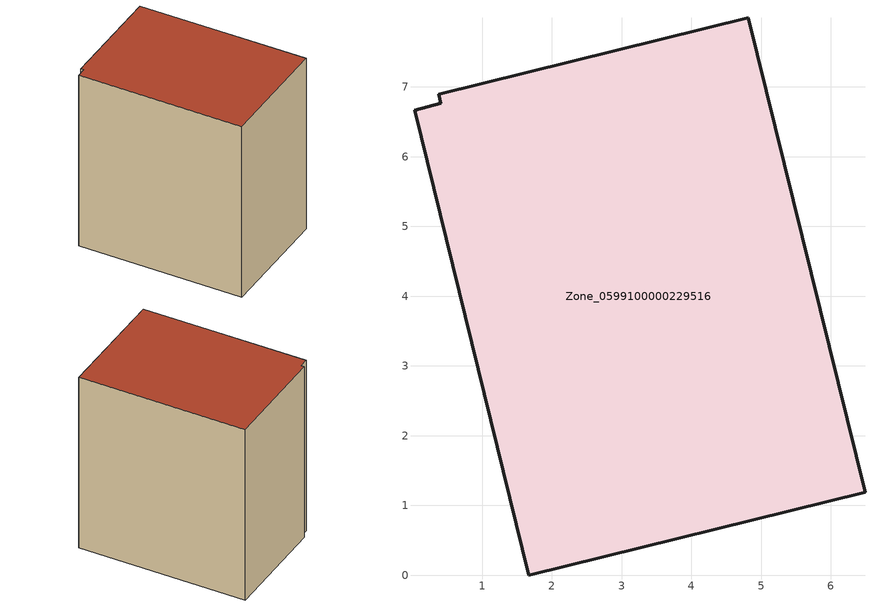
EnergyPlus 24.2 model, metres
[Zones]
Zone_0599100000229516
 floor ground (C_G): 0.03,6.67 0.41,6.77 0.38,6.89 4.82,7.99 6.49,1.19 1.67,0 z0
 wall outside (C_F): 6.49,1.19 4.82,7.99 0.38,6.89 0.41,6.77 0.03,6.67 1.67,0 6.49,1.19 z0:7.7
 roof outside (C_R): 0.41,6.77 0.03,6.67 1.67,0 6.49,1.19 4.82,7.99 0.38,6.89 z7.7
[BUILDING]
Pand.0599100000229516: North Axis=0; Terrain=City; Loads Convergence Tolerance Value=0.04; Temperature Convergence Tolerance Value=0.4; Solar Distribution=FullExterior; Maximum Number of Warmup Days=25; Minimum Number of Warmup Days=1
[Site:Location]
Rotterdam.The.Hague.AP_ZH_NLD Design_Conditions: Latitude=51.96; Longitude=4.45; Time Zone=1; Elevation=-4.5
[SITE:GROUNDTEMPERATURE:BUILDINGSURFACE]
18, 18, 18, 18, 18, 18, 18, 18, 18, 18, 18, 18
[MATERIAL] Thermal Absorptance=0.9; Solar Absorptance=0.7; Visible Absorptance=0.7
Name | Roughness | Thickness | Conductivity | Density | Specific Heat
G.TI.1946 | MediumSmooth | 0.15 | 1 | 540 | 1210
F.TI.1946 | Rough | 0.3 | 0.857143 | 1920 | 840
R.TI.1946 | MediumRough | 0.2 | 0.1 | 1500 | 1000
[CONSTRUCTION]
C_G: G.TI.1946
C_F: F.TI.1946
C_R: R.TI.1946
[ZONE]
Zone_0599100000229516: Type=1; Multiplier=1; Ceiling Height=Autocalculate; Volume=Autocalculate; Floor Area=autocalculate; Part of Total Floor Area=Yes
[ZONEINFILTRATION:DESIGNFLOWRATE]
Infil_Zone_0599100000229516: Zone or ZoneList or Space or SpaceList=Zone_0599100000229516; Schedule=AlwaysOn; Design Flow Rate Calculation Method=Flow/Area; Flow Rate per Floor Area=0.003; Constant Term Coefficient=1; Temperature Term Coefficient=0; Velocity Term Coefficient=0; Velocity Squared Term Coefficient=0
[HVACTEMPLATE:ZONE:IDEALLOADSAIRSYSTEM]
Zone_0599100000229516: Maximum Heating Supply Air Temperature=50; Minimum Cooling Supply Air Temperature=13; Maximum Heating Supply Air Humidity Ratio=0.0156; Minimum Cooling Supply Air Humidity Ratio=0.0077; Heating Limit=NoLimit; Cooling Limit=NoLimit; Dehumidification Control Type=ConstantSensibleHeatRatio; Cooling Sensible Heat Ratio=0.7; Dehumidification Setpoint=60; Humidification Control Type=None; Humidification Setpoint=30; Outdoor Air Method=None; Outdoor Air Flow Rate per Person=0.00944; Outdoor Air Flow Rate per Zone Floor Area=0; Outdoor Air Flow Rate per Zone=0; Demand Controlled Ventilation Type=None; Outdoor Air Economizer Type=NoEconomizer; Heat Recovery Type=None; Sensible Heat Recovery Effectiveness=0.7; Latent Heat Recovery Effectiveness=0.65
[ZONECONTROL:THERMOSTAT]
ThermostatControl_Zone_0599100000229516: Zone or ZoneList=Zone_0599100000229516; Control Type Schedule=DualSetpointControlType; Control 1=Thermostat_Zone_0599100000229516; Temperature Difference Between Cutout And Setpoint=0
[THERMOSTATSETPOINT:DUALSETPOINT]
Thermostat_Zone_0599100000229516: Heating Setpoint Temperature Schedule=HeatingSetpoint_Zone_0599100000229516; Cooling Setpoint Temperature Schedule=CoolingSetpoint_Zone_0599100000229516
[SCHEDULE:COMPACT]
HeatingSetpoint_Zone_0599100000229516: Through: 12/31, For: AllDays, Until: 24:00, 21
CoolingSetpoint_Zone_0599100000229516: Through: 12/31, For: AllDays, Until: 24:00, 24
DualSetpointControlType: Through: 12/31, For: AllDays, Until: 24:00, 4
AlwaysOn: Through: 12/31, For: AllDays, Until: 24:00, 1
